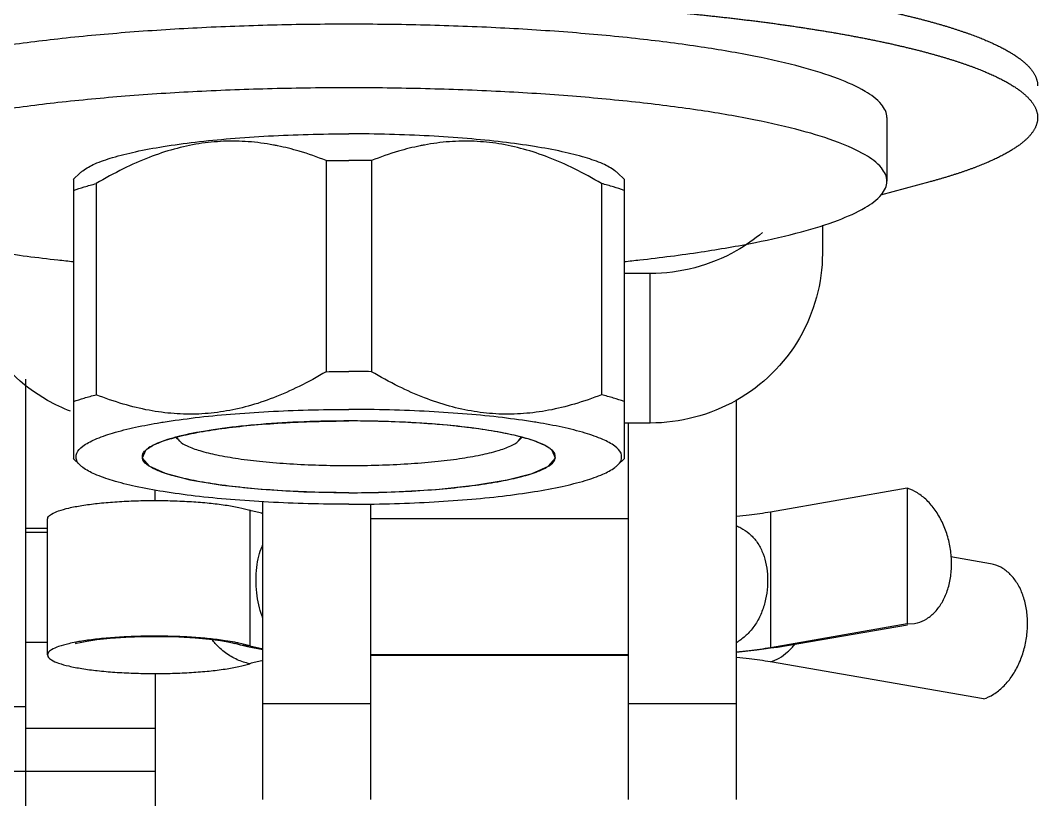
# Model space of a CAD drawing. Header units: millimetres. Extents: x 21899 to 38731, y -5425 to 3612.
# Drawn here: x 25122.44 to 25146.07, y -5393.62 to -5375.52 of the extents above; entities that cross this region are included whole.
import ezdxf

# ---------------------------------------------------------------- set-up
doc = ezdxf.new("R2010")
doc.units = ezdxf.units.MM

msp = doc.modelspace()

# ---------------------------------------------------------------- linework, layer by layer
at = {"color": 7, "linetype": 'Continuous'}
for p, q in [((25142.573, -5377.778), (25142.573, -5379.256)), ((25129.548, -5378.775), (25129.548, -5383.679)), ((25130.599, -5378.775), (25130.599, -5383.679)), ((25123.833, -5379.062), (25123.672, -5379.217)), ((25136.314, -5379.062), (25136.474, -5379.217)), ((25123.679, -5379.211), (25123.679, -5385.702)), ((25124.204, -5379.31), (25124.204, -5384.215)), ((25135.943, -5379.31), (25135.943, -5384.215)), ((25136.468, -5379.211), (25136.468, -5385.702)), ((25143.568, -5379.27), (25142.425, -5379.582)), ((25141.073, -5380.275), (25141.073, -5380.934)), ((25137.073, -5381.4), (25136.468, -5381.4)), ((25139.073, -5384.345), (25139.073, -5393.62)), ((25137.073, -5384.873), (25136.468, -5384.873)), ((25136.573, -5393.62), (25136.573, -5384.873)), ((25126.136, -5385.287), (25126.049, -5385.203)), ((25134.011, -5385.287), (25134.098, -5385.203)), ((25123.672, -5385.696), (25123.833, -5385.851)), ((25136.474, -5385.696), (25136.314, -5385.851)), ((25125.573, -5386.672), (25125.573, -5386.429)), ((25143.046, -5386.388), (25139.864, -5386.94)), ((25143.046, -5386.388), (25143.046, -5389.539)), ((25128.073, -5393.62), (25128.073, -5386.7)), ((25130.573, -5386.751), (25130.573, -5393.62)), ((25123.073, -5390.256), (25123.073, -5387.105)), ((25136.573, -5387.1), (25130.573, -5387.1)), ((25123.073, -5387.417), (25122.573, -5387.417)), ((25144.978, -5388.14), (25144.06, -5387.981)), ((25143.046, -5389.539), (25143.21, -5389.528)), ((25143.046, -5389.539), (25139.864, -5390.092)), ((25140.028, -5390.081), (25143.049, -5389.556)), ((25127.719, -5390.074), (25127.42, -5389.992)), ((25128.073, -5390.142), (25127.719, -5390.074)), ((25136.573, -5390.256), (25130.573, -5390.256)), ((25130.573, -5390.261), (25136.573, -5390.261)), ((25144.814, -5391.281), (25139.864, -5390.421)), ((25125.573, -5390.691), (25125.573, -5410.467)), ((25125.573, -5391.967), (25122.573, -5391.967)), ((25125.573, -5392.967), (25017.573, -5392.967))]:
    msp.add_line(p, q, dxfattribs=at)
at = {"color": 9, "linetype": 'Continuous'}
for p, q in [((25137.073, -5384.873), (25137.073, -5381.4)), ((25127.772, -5386.898), (25127.772, -5390.05)), ((25139.864, -5386.94), (25139.864, -5390.092)), ((25123.073, -5387.321), (25122.573, -5387.321)), ((25123.073, -5389.967), (25122.573, -5389.967)), ((25139.864, -5390.092), (25140.028, -5390.081)), ((25130.573, -5391.396), (25128.073, -5391.396)), ((25139.073, -5391.396), (25136.573, -5391.396)), ((25122.573, -5391.467), (25102.573, -5391.467))]:
    msp.add_line(p, q, dxfattribs=at)
at = {"color": 3, "linetype": 'Continuous'}
msp.add_line((25122.573, -5395.967), (25122.573, -5383.853), dxfattribs=at)
at = {"color": 2, "linetype": 'Continuous'}
for p, q in [((25127.133, -5384.998), (25127.028, -5385.013)), ((25127.796, -5384.923), (25127.681, -5384.934)), ((25128.521, -5384.868), (25128.401, -5384.876)), ((25129.287, -5384.835), (25129.166, -5384.838)), ((25130.866, -5384.835), (25130.744, -5384.832)), ((25131.636, -5384.869), (25131.515, -5384.862)), ((25132.363, -5384.924), (25132.247, -5384.914)), ((25133.027, -5385), (25132.92, -5384.986)), ((25126.062, -5385.199), (25126.049, -5385.203)), ((25126.55, -5385.091), (25126.536, -5385.094)), ((25133.611, -5385.094), (25133.597, -5385.091)), ((25134.098, -5385.203), (25134.085, -5385.199)), ((25125.423, -5385.45), (25125.414, -5385.457)), ((25125.683, -5385.32), (25125.673, -5385.324)), ((25134.474, -5385.324), (25134.464, -5385.32)), ((25134.733, -5385.457), (25134.723, -5385.45))]:
    msp.add_line(p, q, dxfattribs=at)
for points in [[(25127.028, -5385.013), (25126.925, -5385.028), (25126.825, -5385.043), (25126.74, -5385.057), (25126.645, -5385.074), (25126.55, -5385.091)], [(25127.681, -5384.934), (25127.566, -5384.946), (25127.453, -5384.959), (25127.355, -5384.97), (25127.246, -5384.983), (25127.133, -5384.998)], [(25128.401, -5384.876), (25128.276, -5384.884), (25128.152, -5384.893), (25128.03, -5384.903), (25127.925, -5384.912), (25127.796, -5384.923)], [(25129.166, -5384.838), (25129.035, -5384.843), (25128.904, -5384.849), (25128.775, -5384.855), (25128.646, -5384.861), (25128.521, -5384.868)], [(25130.073, -5384.823), (25129.956, -5384.824), (25129.822, -5384.825), (25129.688, -5384.826), (25129.555, -5384.828), (25129.422, -5384.831), (25129.287, -5384.835)], [(25130.744, -5384.832), (25130.611, -5384.829), (25130.478, -5384.826), (25130.344, -5384.825), (25130.21, -5384.824), (25130.073, -5384.823)], [(25131.515, -5384.862), (25131.386, -5384.855), (25131.257, -5384.849), (25131.127, -5384.844), (25130.996, -5384.839), (25130.866, -5384.835)], [(25132.247, -5384.914), (25132.127, -5384.904), (25132.005, -5384.894), (25131.881, -5384.885), (25131.772, -5384.877), (25131.636, -5384.869)], [(25132.92, -5384.986), (25132.811, -5384.972), (25132.7, -5384.959), (25132.601, -5384.948), (25132.486, -5384.936), (25132.363, -5384.924)], [(25133.597, -5385.091), (25133.517, -5385.076), (25133.422, -5385.06), (25133.325, -5385.044), (25133.237, -5385.03), (25133.135, -5385.015), (25133.027, -5385)], [(25126.049, -5385.203), (25125.986, -5385.22), (25125.917, -5385.24), (25125.86, -5385.258), (25125.797, -5385.278), (25125.738, -5385.299), (25125.683, -5385.32)], [(25126.536, -5385.094), (25126.458, -5385.109), (25126.371, -5385.126), (25126.287, -5385.145), (25126.216, -5385.161), (25126.138, -5385.18), (25126.062, -5385.199)], [(25134.085, -5385.199), (25134.02, -5385.182), (25133.942, -5385.163), (25133.861, -5385.145), (25133.788, -5385.129), (25133.701, -5385.111), (25133.611, -5385.094)], [(25134.464, -5385.32), (25134.415, -5385.302), (25134.357, -5385.281), (25134.302, -5385.263), (25134.237, -5385.242), (25134.169, -5385.222), (25134.098, -5385.203)], [(25125.352, -5385.507), (25125.276, -5385.687), (25125.429, -5385.868), (25125.806, -5386.039), (25126.377, -5386.189), (25127.134, -5386.316), (25128.033, -5386.411), (25129.03, -5386.471), (25130.073, -5386.49)], [(25125.414, -5385.457), (25125.406, -5385.462), (25125.394, -5385.471), (25125.384, -5385.479), (25125.373, -5385.488), (25125.363, -5385.497), (25125.352, -5385.507)], [(25125.673, -5385.324), (25125.628, -5385.343), (25125.579, -5385.364), (25125.539, -5385.383), (25125.497, -5385.406), (25125.458, -5385.428), (25125.423, -5385.45)], [(25130.073, -5386.49), (25131.104, -5386.471), (25132.102, -5386.412), (25133.002, -5386.317), (25133.75, -5386.193), (25134.335, -5386.041), (25134.714, -5385.87), (25134.87, -5385.689), (25134.795, -5385.507)], [(25134.723, -5385.45), (25134.693, -5385.43), (25134.655, -5385.408), (25134.618, -5385.389), (25134.573, -5385.367), (25134.525, -5385.345), (25134.474, -5385.324)], [(25134.795, -5385.507), (25134.789, -5385.501), (25134.779, -5385.493), (25134.769, -5385.484), (25134.759, -5385.476), (25134.747, -5385.467), (25134.733, -5385.457)]]:
    msp.add_lwpolyline(points, dxfattribs=at)
at = {"color": 7, "linetype": 'Continuous'}
for points in [[(25123.739, -5389.987), (25123.724, -5389.993), (25123.746, -5389.986), (25123.83, -5389.966), (25123.984, -5389.936), (25124.217, -5389.902), (25124.525, -5389.87), (25124.89, -5389.844), (25125.292, -5389.83), (25125.71, -5389.828), (25126.12, -5389.838), (25126.502, -5389.86), (25126.833, -5389.89), (25127.088, -5389.924), (25127.265, -5389.955), (25127.373, -5389.979), (25127.42, -5389.992)], [(25140.028, -5390.081), (25139.55, -5390.151), (25139.073, -5390.2)]]:
    msp.add_lwpolyline(points, dxfattribs=at)
for points, start_tangent, end_tangent in [([(25118.156, -5375.923), (25118.256, -5375.904), (25118.358, -5375.885), (25118.46, -5375.866), (25118.563, -5375.847), (25118.667, -5375.829), (25118.773, -5375.81), (25118.879, -5375.792), (25118.986, -5375.774), (25119.094, -5375.756), (25119.203, -5375.739), (25119.314, -5375.721), (25119.425, -5375.704), (25119.537, -5375.686), (25119.649, -5375.669), (25119.763, -5375.653), (25119.878, -5375.636), (25119.993, -5375.62), (25120.11, -5375.603), (25120.227, -5375.587), (25120.345, -5375.571), (25120.464, -5375.556), (25120.584, -5375.54), (25120.705, -5375.525), (25120.826, -5375.51), (25120.949, -5375.495), (25121.072, -5375.48), (25121.196, -5375.466), (25121.32, -5375.452), (25121.446, -5375.437), (25121.572, -5375.424), (25121.699, -5375.41), (25121.827, -5375.396), (25121.955, -5375.383), (25122.084, -5375.37), (25122.214, -5375.357), (25122.344, -5375.345), (25122.475, -5375.332), (25122.607, -5375.32), (25122.74, -5375.308), (25122.873, -5375.296), (25123.006, -5375.285), (25123.141, -5375.273), (25123.276, -5375.262), (25123.411, -5375.251), (25123.547, -5375.241), (25123.684, -5375.23), (25123.821, -5375.22), (25123.959, -5375.21), (25124.097, -5375.2), (25124.236, -5375.19), (25124.375, -5375.181), (25124.515, -5375.172), (25124.656, -5375.163), (25124.796, -5375.154), (25124.938, -5375.146), (25125.079, -5375.138), (25125.221, -5375.13), (25125.364, -5375.122), (25125.507, -5375.114), (25125.65, -5375.107), (25125.794, -5375.1), (25125.938, -5375.093), (25126.083, -5375.087), (25126.228, -5375.08), (25126.373, -5375.074), (25126.518, -5375.068), (25126.664, -5375.063), (25126.81, -5375.057), (25126.956, -5375.052), (25127.103, -5375.047), (25127.25, -5375.043), (25127.397, -5375.038), (25127.545, -5375.034), (25127.692, -5375.03), (25127.84, -5375.026), (25127.988, -5375.023), (25128.136, -5375.019), (25128.285, -5375.016), (25128.433, -5375.014), (25128.582, -5375.011), (25128.731, -5375.009), (25128.879, -5375.007), (25129.029, -5375.005), (25129.178, -5375.003), (25129.327, -5375.002), (25129.476, -5375.001), (25129.625, -5375), (25129.775, -5374.999), (25129.924, -5374.999), (25130.073, -5374.999), (25130.223, -5374.999), (25130.372, -5374.999), (25130.522, -5375), (25130.671, -5375.001), (25130.82, -5375.002), (25130.969, -5375.003), (25131.118, -5375.005), (25131.267, -5375.007), (25131.416, -5375.009), (25131.565, -5375.011), (25131.714, -5375.014), (25131.862, -5375.016), (25132.011, -5375.019), (25132.159, -5375.023), (25132.307, -5375.026), (25132.455, -5375.03), (25132.602, -5375.034), (25132.75, -5375.038), (25132.897, -5375.043), (25133.044, -5375.047), (25133.19, -5375.052), (25133.337, -5375.057), (25133.483, -5375.063), (25133.629, -5375.068), (25133.774, -5375.074), (25133.919, -5375.08), (25134.064, -5375.087), (25134.209, -5375.093), (25134.353, -5375.1), (25134.497, -5375.107), (25134.64, -5375.114), (25134.783, -5375.122), (25134.925, -5375.13), (25135.068, -5375.138), (25135.209, -5375.146), (25135.35, -5375.154), (25135.491, -5375.163), (25135.632, -5375.172), (25135.771, -5375.181), (25135.911, -5375.19), (25136.05, -5375.2), (25136.188, -5375.21), (25136.326, -5375.22), (25136.463, -5375.23), (25136.6, -5375.241), (25136.736, -5375.251), (25136.871, -5375.262), (25137.006, -5375.273), (25137.14, -5375.285), (25137.274, -5375.296), (25137.407, -5375.308), (25137.54, -5375.32), (25137.672, -5375.332), (25137.803, -5375.345), (25137.933, -5375.357), (25138.063, -5375.37), (25138.192, -5375.383), (25138.32, -5375.396), (25138.448, -5375.41), (25138.575, -5375.424), (25138.701, -5375.437), (25138.826, -5375.452), (25138.951, -5375.466), (25139.075, -5375.48), (25139.198, -5375.495), (25139.32, -5375.51), (25139.442, -5375.525), (25139.563, -5375.54), (25139.682, -5375.556), (25139.802, -5375.571), (25139.92, -5375.587), (25140.037, -5375.603), (25140.153, -5375.62), (25140.269, -5375.636), (25140.384, -5375.653), (25140.497, -5375.669), (25140.61, -5375.686), (25140.722, -5375.704), (25140.833, -5375.721), (25140.943, -5375.739), (25141.053, -5375.756), (25141.161, -5375.774), (25141.268, -5375.792), (25141.374, -5375.81), (25141.479, -5375.829), (25141.584, -5375.847), (25141.687, -5375.866), (25141.789, -5375.885), (25141.89, -5375.904), (25141.991, -5375.923), (25142.09, -5375.943), (25142.188, -5375.962), (25142.285, -5375.982), (25142.381, -5376.002), (25142.476, -5376.022), (25142.57, -5376.042), (25142.662, -5376.062), (25142.754, -5376.083)], (0.981727, 0.190292), (0.975468, -0.220142)), ([(25142.754, -5375.344), (25142.845, -5375.365), (25142.934, -5375.386), (25143.022, -5375.407), (25143.11, -5375.428), (25143.196, -5375.449), (25143.28, -5375.47), (25143.364, -5375.492), (25143.447, -5375.513), (25143.528, -5375.535), (25143.608, -5375.557), (25143.688, -5375.579), (25143.765, -5375.601), (25143.842, -5375.623), (25143.918, -5375.646), (25143.992, -5375.668), (25144.065, -5375.691), (25144.137, -5375.714), (25144.207, -5375.737), (25144.277, -5375.76), (25144.345, -5375.783), (25144.412, -5375.806), (25144.478, -5375.829), (25144.542, -5375.853), (25144.605, -5375.876), (25144.667, -5375.9), (25144.728, -5375.923), (25144.787, -5375.947), (25144.845, -5375.971), (25144.902, -5375.995), (25144.957, -5376.019), (25145.011, -5376.043), (25145.064, -5376.068), (25145.116, -5376.092), (25145.166, -5376.116), (25145.215, -5376.141), (25145.263, -5376.165), (25145.309, -5376.19), (25145.354, -5376.215), (25145.397, -5376.24), (25145.44, -5376.265), (25145.481, -5376.289), (25145.52, -5376.314), (25145.559, -5376.34), (25145.596, -5376.365), (25145.631, -5376.39), (25145.665, -5376.415), (25145.698, -5376.44), (25145.73, -5376.466), (25145.76, -5376.491), (25145.788, -5376.517), (25145.816, -5376.542), (25145.842, -5376.568), (25145.866, -5376.593), (25145.89, -5376.619), (25145.912, -5376.645), (25145.932, -5376.67), (25145.951, -5376.696), (25145.969, -5376.722), (25145.985, -5376.748), (25146, -5376.773), (25146.014, -5376.799), (25146.026, -5376.825), (25146.037, -5376.851), (25146.046, -5376.877), (25146.054, -5376.903), (25146.061, -5376.929), (25146.066, -5376.955), (25146.07, -5376.98), (25146.072, -5377.006), (25146.073, -5377.032), (25146.073, -5377.039)], (0.975468, -0.220142), (-0.000005, -1)), ([(25130.073, -5375.608), (25128.294, -5375.63), (25126.552, -5375.696), (25124.881, -5375.804), (25123.315, -5375.952), (25121.888, -5376.138), (25120.627, -5376.357), (25119.558, -5376.605), (25118.703, -5376.877), (25118.08, -5377.167)], (-1, 0), (-0.867308, -0.497772)), ([(25138.259, -5376.138), (25136.831, -5375.952), (25135.266, -5375.804), (25133.595, -5375.696), (25131.852, -5375.63), (25130.073, -5375.608)], (-0.988886, 0.148678), (-1, 0)), ([(25142.573, -5377.778), (25142.446, -5377.47), (25142.067, -5377.167), (25141.444, -5376.877), (25140.589, -5376.605), (25139.52, -5376.357), (25138.259, -5376.138)], (0, 1), (-0.988886, 0.148678)), ([(25142.754, -5376.083), (25142.845, -5376.104), (25142.934, -5376.124), (25143.022, -5376.145), (25143.11, -5376.166), (25143.196, -5376.188), (25143.28, -5376.209), (25143.364, -5376.23), (25143.447, -5376.252), (25143.528, -5376.274), (25143.608, -5376.296), (25143.688, -5376.318), (25143.765, -5376.34), (25143.842, -5376.362), (25143.918, -5376.384), (25143.992, -5376.407), (25144.065, -5376.43), (25144.137, -5376.452), (25144.207, -5376.475), (25144.277, -5376.498), (25144.345, -5376.521), (25144.412, -5376.544), (25144.478, -5376.568), (25144.542, -5376.591), (25144.605, -5376.615), (25144.667, -5376.638), (25144.728, -5376.662), (25144.787, -5376.686), (25144.845, -5376.71), (25144.902, -5376.734), (25144.957, -5376.758), (25145.011, -5376.782), (25145.064, -5376.806), (25145.116, -5376.831), (25145.166, -5376.855), (25145.215, -5376.879), (25145.263, -5376.904), (25145.309, -5376.929), (25145.354, -5376.953), (25145.397, -5376.978), (25145.44, -5377.003), (25145.481, -5377.028), (25145.52, -5377.053), (25145.559, -5377.078), (25145.596, -5377.103), (25145.631, -5377.128), (25145.665, -5377.154), (25145.698, -5377.179), (25145.73, -5377.204), (25145.76, -5377.23), (25145.788, -5377.255), (25145.816, -5377.281), (25145.842, -5377.306), (25145.866, -5377.332), (25145.89, -5377.358), (25145.912, -5377.383), (25145.932, -5377.409), (25145.951, -5377.435), (25145.969, -5377.46), (25145.985, -5377.486), (25146, -5377.512), (25146.014, -5377.538), (25146.026, -5377.564), (25146.037, -5377.589), (25146.046, -5377.615), (25146.054, -5377.641), (25146.061, -5377.667), (25146.066, -5377.693), (25146.07, -5377.719), (25146.072, -5377.745), (25146.073, -5377.771), (25146.073, -5377.777)], (0.975468, -0.220142), (-0.000005, -1)), ([(25130.073, -5377.085), (25128.294, -5377.107), (25126.552, -5377.173), (25124.881, -5377.281), (25123.315, -5377.43), (25121.888, -5377.615), (25120.627, -5377.834), (25119.558, -5378.082), (25118.703, -5378.354), (25118.08, -5378.644), (25117.701, -5378.947), (25117.573, -5379.256)], (-1, 0), (0, -1)), ([(25142.573, -5379.256), (25142.446, -5378.947), (25142.067, -5378.644), (25141.444, -5378.354), (25140.589, -5378.082), (25139.52, -5377.834), (25138.259, -5377.615), (25136.831, -5377.43), (25135.266, -5377.281), (25133.595, -5377.173), (25131.852, -5377.107), (25130.073, -5377.085)], (0, 1), (-1, 0)), ([(25146.073, -5377.777), (25146.073, -5377.797), (25146.071, -5377.823), (25146.068, -5377.849), (25146.064, -5377.875), (25146.058, -5377.901), (25146.05, -5377.926), (25146.042, -5377.952), (25146.032, -5377.978), (25146.02, -5378.004), (25146.007, -5378.03), (25145.993, -5378.056), (25145.977, -5378.082), (25145.96, -5378.107), (25145.942, -5378.133), (25145.922, -5378.159), (25145.901, -5378.184), (25145.878, -5378.21), (25145.854, -5378.236), (25145.829, -5378.261), (25145.802, -5378.287), (25145.774, -5378.312), (25145.745, -5378.338), (25145.714, -5378.363), (25145.682, -5378.388), (25145.648, -5378.414), (25145.613, -5378.439), (25145.577, -5378.464), (25145.539, -5378.489), (25145.5, -5378.514), (25145.46, -5378.539), (25145.418, -5378.564), (25145.375, -5378.589), (25145.331, -5378.614), (25145.285, -5378.638), (25145.238, -5378.663), (25145.19, -5378.688), (25145.141, -5378.712), (25145.09, -5378.736), (25145.037, -5378.761), (25144.984, -5378.785), (25144.929, -5378.809), (25144.873, -5378.833), (25144.816, -5378.857), (25144.757, -5378.881), (25144.697, -5378.905), (25144.636, -5378.928), (25144.573, -5378.952), (25144.509, -5378.975), (25144.444, -5378.999), (25144.378, -5379.022), (25144.31, -5379.045), (25144.242, -5379.068), (25144.172, -5379.091), (25144.1, -5379.114), (25144.028, -5379.137), (25143.954, -5379.159), (25143.879, -5379.182), (25143.803, -5379.204), (25143.726, -5379.226), (25143.647, -5379.248), (25143.568, -5379.27)], (-0.000005, -1), (-0.964802, -0.262979)), ([(25123.832, -5379.06), (25123.892, -5379.011), (25124.172, -5378.853), (25124.583, -5378.705), (25125.117, -5378.569), (25125.761, -5378.449), (25126.502, -5378.346), (25127.323, -5378.264), (25128.205, -5378.204), (25129.129, -5378.167), (25130.073, -5378.155)], (0.732854, 0.680386), (1, 0)), ([(25136.315, -5379.06), (25136.254, -5379.011), (25135.975, -5378.853), (25135.564, -5378.705), (25135.03, -5378.569), (25134.386, -5378.449), (25133.645, -5378.346), (25132.824, -5378.264), (25131.942, -5378.204), (25131.018, -5378.167), (25130.073, -5378.155)], (-0.732854, 0.680386), (-1, 0)), ([(25128.419, -5378.433), (25128.32, -5378.414), (25127.737, -5378.337), (25127.162, -5378.328), (25126.59, -5378.385), (25126.015, -5378.51), (25125.432, -5378.703), (25124.833, -5378.968), (25124.204, -5379.31)], (-0.979647, 0.200728), (-0.859623, -0.510929)), ([(25135.943, -5379.31), (25135.314, -5378.968), (25134.714, -5378.703), (25134.131, -5378.51), (25133.557, -5378.385), (25132.984, -5378.328), (25132.41, -5378.337), (25131.827, -5378.414), (25131.728, -5378.433)], (-0.859623, 0.510929), (-0.979646, -0.200735)), ([(25129.548, -5378.775), (25128.919, -5378.558), (25128.419, -5378.433)], (-0.930436, 0.366454), (-0.979647, 0.200728)), ([(25131.728, -5378.433), (25131.228, -5378.558), (25130.599, -5378.775)], (-0.979646, -0.200735), (-0.930436, -0.366454)), ([(25129.548, -5378.775), (25129.81, -5378.772), (25130.073, -5378.771)], (0.999917, 0.01289), (1, 0)), ([(25130.599, -5378.775), (25130.336, -5378.772), (25130.073, -5378.771)], (-0.999917, 0.01289), (-1, 0)), ([(25117.573, -5379.256), (25117.701, -5379.565), (25118.08, -5379.867), (25118.703, -5380.157), (25119.558, -5380.429), (25120.627, -5380.677), (25121.888, -5380.896), (25123.315, -5381.082), (25123.678, -5381.121)], (0, -1), (0.994693, -0.102891)), ([(25123.679, -5379.468), (25123.925, -5379.388), (25124.204, -5379.31)], (0.940905, 0.338672), (0.968974, 0.247163)), ([(25136.468, -5379.468), (25136.222, -5379.388), (25135.943, -5379.31)], (-0.940905, 0.338672), (-0.968974, 0.247163)), ([(25136.469, -5381.121), (25136.831, -5381.082), (25138.259, -5380.896), (25139.52, -5380.677), (25140.589, -5380.429), (25141.444, -5380.157), (25142.067, -5379.867), (25142.446, -5379.565), (25142.573, -5379.256)], (0.994693, 0.102891), (0, 1)), ([(25139.683, -5380.446), (25139.073, -5380.872)], (-0.762397, -0.647109), (-0.869912, -0.493207)), ([(25123.607, -5384.597), (25123.073, -5384.345), (25121.609, -5382.903), (25121.073, -5380.934)], (-0.932899, 0.360138), (0, 1)), ([(25139.073, -5380.872), (25137.073, -5381.4)], (-0.869912, -0.493207), (-1, 0)), ([(25141.073, -5380.934), (25140.538, -5382.903), (25139.073, -5384.345), (25137.073, -5384.873)], (0, -1), (-1, 0)), ([(25129.548, -5383.679), (25128.919, -5384.022), (25128.32, -5384.286), (25127.737, -5384.48), (25127.162, -5384.604), (25126.59, -5384.662), (25126.015, -5384.652), (25125.432, -5384.576), (25124.833, -5384.431), (25124.204, -5384.215)], (-0.859623, -0.510929), (-0.930436, 0.366454)), ([(25129.548, -5383.679), (25129.81, -5383.676), (25130.073, -5383.676)], (0.999917, 0.01289), (1, 0)), ([(25130.599, -5383.679), (25130.336, -5383.676), (25130.073, -5383.676)], (-0.999917, 0.01289), (-1, 0)), ([(25135.943, -5384.215), (25135.314, -5384.431), (25134.714, -5384.576), (25134.131, -5384.652), (25133.557, -5384.662), (25132.984, -5384.604), (25132.41, -5384.479), (25131.827, -5384.286), (25131.228, -5384.022), (25130.599, -5383.679)], (-0.930436, -0.366454), (-0.859623, 0.510929)), ([(25123.679, -5384.373), (25123.925, -5384.292), (25124.204, -5384.215)], (0.940905, 0.338672), (0.968974, 0.247163)), ([(25136.468, -5384.373), (25136.222, -5384.292), (25135.943, -5384.215)], (-0.940905, 0.338672), (-0.968974, 0.247163)), ([(25125.697, -5384.86), (25125.761, -5384.85), (25126.502, -5384.747), (25127.323, -5384.665), (25128.205, -5384.605), (25129.129, -5384.568), (25130.073, -5384.556)], (0.986576, 0.1633), (1, 0)), ([(25134.45, -5384.86), (25134.386, -5384.85), (25133.645, -5384.747), (25132.824, -5384.665), (25131.942, -5384.605), (25131.018, -5384.568), (25130.073, -5384.556)], (-0.986576, 0.1633), (-1, 0)), ([(25123.832, -5385.852), (25123.751, -5385.739), (25123.751, -5385.575), (25123.892, -5385.412), (25124.172, -5385.255), (25124.583, -5385.106), (25125.117, -5384.971), (25125.697, -5384.86)], (-0.732854, 0.680386), (0.986576, 0.1633)), ([(25125.347, -5385.508), (25125.42, -5385.452), (25125.678, -5385.322), (25126.055, -5385.201), (25126.542, -5385.092), (25127.125, -5384.999), (25127.789, -5384.924), (25128.515, -5384.869), (25129.283, -5384.835), (25130.073, -5384.823)], (0.730962, 0.682418), (1, 0)), ([(25134.8, -5385.508), (25134.727, -5385.452), (25134.469, -5385.322), (25134.092, -5385.201), (25133.605, -5385.092), (25133.022, -5384.999), (25132.358, -5384.924), (25131.632, -5384.869), (25130.863, -5384.835), (25130.073, -5384.823)], (-0.730962, 0.682418), (-1, 0)), ([(25136.315, -5385.852), (25136.396, -5385.739), (25136.396, -5385.575), (25136.254, -5385.412), (25135.975, -5385.255), (25135.564, -5385.106), (25135.03, -5384.971), (25134.45, -5384.86)], (0.732854, 0.680386), (-0.986576, 0.1633)), ([(25126.078, -5385.197), (25126.134, -5385.285), (25126.136, -5385.287)], (0.272224, -0.962234), (0.699815, -0.714324)), ([(25134.011, -5385.287), (25134.013, -5385.285), (25134.069, -5385.197)], (0.699827, 0.714313), (0.272248, 0.962227)), ([(25125.277, -5385.657), (25125.29, -5385.588), (25125.347, -5385.508)], (0, 1), (0.730962, 0.682418)), ([(25126.136, -5385.287), (25126.314, -5385.402), (25126.609, -5385.512), (25127.009, -5385.611), (25127.502, -5385.697), (25128.073, -5385.766), (25128.705, -5385.817), (25129.379, -5385.849), (25130.073, -5385.859), (25130.768, -5385.849), (25131.442, -5385.817), (25132.074, -5385.766), (25132.645, -5385.697), (25133.138, -5385.611), (25133.538, -5385.512), (25133.833, -5385.402), (25134.011, -5385.287)], (0.699815, -0.714324), (0.699827, 0.714313)), ([(25134.869, -5385.657), (25134.857, -5385.588), (25134.8, -5385.508)], (0, 1), (-0.730962, 0.682418)), ([(25130.073, -5386.49), (25129.283, -5386.479), (25128.515, -5386.445), (25127.789, -5386.39), (25127.125, -5386.315), (25126.542, -5386.221), (25126.055, -5386.113), (25125.678, -5385.992), (25125.42, -5385.862), (25125.29, -5385.726), (25125.277, -5385.657)], (-1, 0), (0, 1)), ([(25130.073, -5386.49), (25130.863, -5386.479), (25131.632, -5386.445), (25132.358, -5386.39), (25133.022, -5386.315), (25133.605, -5386.221), (25134.092, -5386.113), (25134.469, -5385.992), (25134.727, -5385.862), (25134.857, -5385.726), (25134.869, -5385.657)], (1, 0), (0, 1)), ([(25130.073, -5386.758), (25129.129, -5386.746), (25128.205, -5386.709), (25127.323, -5386.649), (25126.502, -5386.567), (25125.761, -5386.464), (25125.117, -5386.343), (25124.583, -5386.207), (25124.172, -5386.059), (25123.892, -5385.902), (25123.832, -5385.852)], (-1, 0), (-0.732854, 0.680386)), ([(25130.073, -5386.758), (25131.018, -5386.746), (25131.942, -5386.709), (25132.824, -5386.649), (25133.645, -5386.567), (25134.386, -5386.464), (25135.03, -5386.343), (25135.564, -5386.207), (25135.975, -5386.059), (25136.254, -5385.902), (25136.315, -5385.852)], (1, 0), (0.732854, 0.680386)), ([(25143.21, -5389.528), (25143.28, -5389.513), (25143.499, -5389.417), (25143.692, -5389.256), (25143.853, -5389.038), (25143.973, -5388.771), (25144.047, -5388.468), (25144.072, -5388.141), (25144.047, -5387.806), (25143.973, -5387.478), (25143.853, -5387.169), (25143.692, -5386.895), (25143.499, -5386.667), (25143.28, -5386.495), (25143.046, -5386.388)], (0.985263, 0.171047), (-0.954895, 0.296944)), ([(25123.076, -5387.105), (25123.084, -5387.066), (25123.166, -5386.988), (25123.329, -5386.914), (25123.566, -5386.846), (25123.87, -5386.787), (25124.23, -5386.739), (25124.635, -5386.703), (25125.071, -5386.68), (25125.524, -5386.671), (25125.978, -5386.677), (25126.419, -5386.697), (25126.832, -5386.73), (25127.203, -5386.776), (25127.52, -5386.833), (25127.772, -5386.898)], (0, 1), (0.952169, -0.305573)), ([(25128.049, -5386.968), (25127.772, -5386.898)], (-0.980438, 0.19683), (-0.952169, 0.305573)), ([(25128.062, -5386.971), (25128.049, -5386.968)], (-0.981087, 0.193567), (-0.980438, 0.19683)), ([(25128.067, -5386.972), (25128.062, -5386.971)], (-0.981278, 0.192597), (-0.981087, 0.193567)), ([(25139.084, -5387.04), (25139.074, -5387.041)], (-0.995839, -0.091127), (-0.995909, -0.090362)), ([(25139.864, -5386.94), (25139.373, -5387.01), (25139.084, -5387.04)], (-0.985256, -0.171088), (-0.995839, -0.091127)), ([(25139.075, -5387.259), (25139.177, -5387.307), (25139.372, -5387.439), (25139.539, -5387.619), (25139.669, -5387.845), (25139.754, -5388.103), (25139.796, -5388.383), (25139.796, -5388.672), (25139.754, -5388.966), (25139.669, -5389.249), (25139.539, -5389.512), (25139.372, -5389.733), (25139.177, -5389.907), (25139.076, -5389.974)], (0.921574, -0.388203), (-0.85602, -0.516942)), ([(25128.071, -5389.388), (25128.059, -5389.356), (25127.982, -5389.097), (25127.934, -5388.812), (25127.917, -5388.516), (25127.933, -5388.227), (25127.981, -5387.964), (25128.058, -5387.737), (25128.071, -5387.709)], (-0.370023, 0.929023), (0.426442, 0.904515)), ([(25144.814, -5391.281), (25145.048, -5391.173), (25145.267, -5391.001), (25145.46, -5390.773), (25145.621, -5390.499), (25145.74, -5390.191), (25145.814, -5389.862), (25145.84, -5389.527), (25145.814, -5389.201), (25145.74, -5388.898), (25145.621, -5388.631), (25145.46, -5388.412), (25145.267, -5388.252), (25145.048, -5388.156), (25144.978, -5388.141)], (0.954895, 0.296944), (-0.985263, 0.171047)), ([(25123.734, -5389.962), (25123.566, -5389.998), (25123.329, -5390.065), (25123.166, -5390.139), (25123.084, -5390.217), (25123.076, -5390.256)], (-0.982607, -0.1857), (0, -1)), ([(25127.425, -5389.965), (25127.203, -5389.927), (25126.832, -5389.881), (25126.419, -5389.848), (25125.978, -5389.828), (25125.524, -5389.822), (25125.071, -5389.831), (25124.635, -5389.854), (25124.23, -5389.89), (25123.87, -5389.939), (25123.734, -5389.962)], (-0.982147, 0.188116), (-0.982607, -0.1857)), ([(25127.772, -5390.05), (25127.52, -5389.984), (25127.425, -5389.965)], (-0.952169, 0.305573), (-0.982147, 0.188116)), ([(25128.073, -5390.124), (25128.049, -5390.119), (25127.772, -5390.05)], (-0.981578, 0.191061), (-0.952169, 0.305573)), ([(25139.864, -5390.092), (25139.373, -5390.162), (25139.074, -5390.192)], (-0.985256, -0.171088), (-0.995909, -0.090362)), ([(25123.076, -5390.256), (25123.084, -5390.296), (25123.166, -5390.374), (25123.329, -5390.448), (25123.566, -5390.515), (25123.87, -5390.574), (25124.23, -5390.623), (25124.635, -5390.659), (25125.071, -5390.682), (25125.524, -5390.69), (25125.978, -5390.685), (25126.419, -5390.665), (25126.832, -5390.632), (25127.203, -5390.586), (25127.52, -5390.529), (25127.772, -5390.463)], (0, -1), (0.952169, 0.305573)), ([(25128.049, -5390.393), (25127.772, -5390.463)], (-0.980438, -0.19683), (-0.952169, -0.305573)), ([(25128.071, -5390.389), (25128.049, -5390.393)], (-0.98148, -0.191565), (-0.980438, -0.19683)), ([(25139.081, -5390.321), (25139.074, -5390.32)], (-0.995858, 0.090926), (-0.995909, 0.090362)), ([(25139.864, -5390.421), (25139.373, -5390.351), (25139.081, -5390.321)], (-0.985256, 0.171088), (-0.995858, 0.090926))]:
    msp.add_spline(points, degree=3, dxfattribs=dict(at, start_tangent=start_tangent, end_tangent=end_tangent))
at = {"color": 9, "linetype": 'Continuous'}
for points, start_tangent, end_tangent in [([(25127.772, -5390.463), (25127.481, -5390.369), (25127.21, -5390.209), (25126.969, -5389.992), (25126.893, -5389.903)], (-0.97975, 0.200225), (-0.622946, 0.782265)), ([(25127.49, -5390.012), (25127.481, -5390.01), (25127.42, -5389.992)], (-0.968962, 0.247209), (-0.952125, 0.305708)), ([(25139.864, -5390.421), (25140.07, -5390.331), (25140.264, -5390.19), (25140.438, -5390.01)], (0.954895, 0.296944), (0.632495, 0.774565)), ([(25127.772, -5390.05), (25127.49, -5390.012)], (-0.999865, 0.016443), (-0.968962, 0.247209))]:
    msp.add_spline(points, degree=3, dxfattribs=dict(at, start_tangent=start_tangent, end_tangent=end_tangent))

doc.saveas('drawing.dxf')
